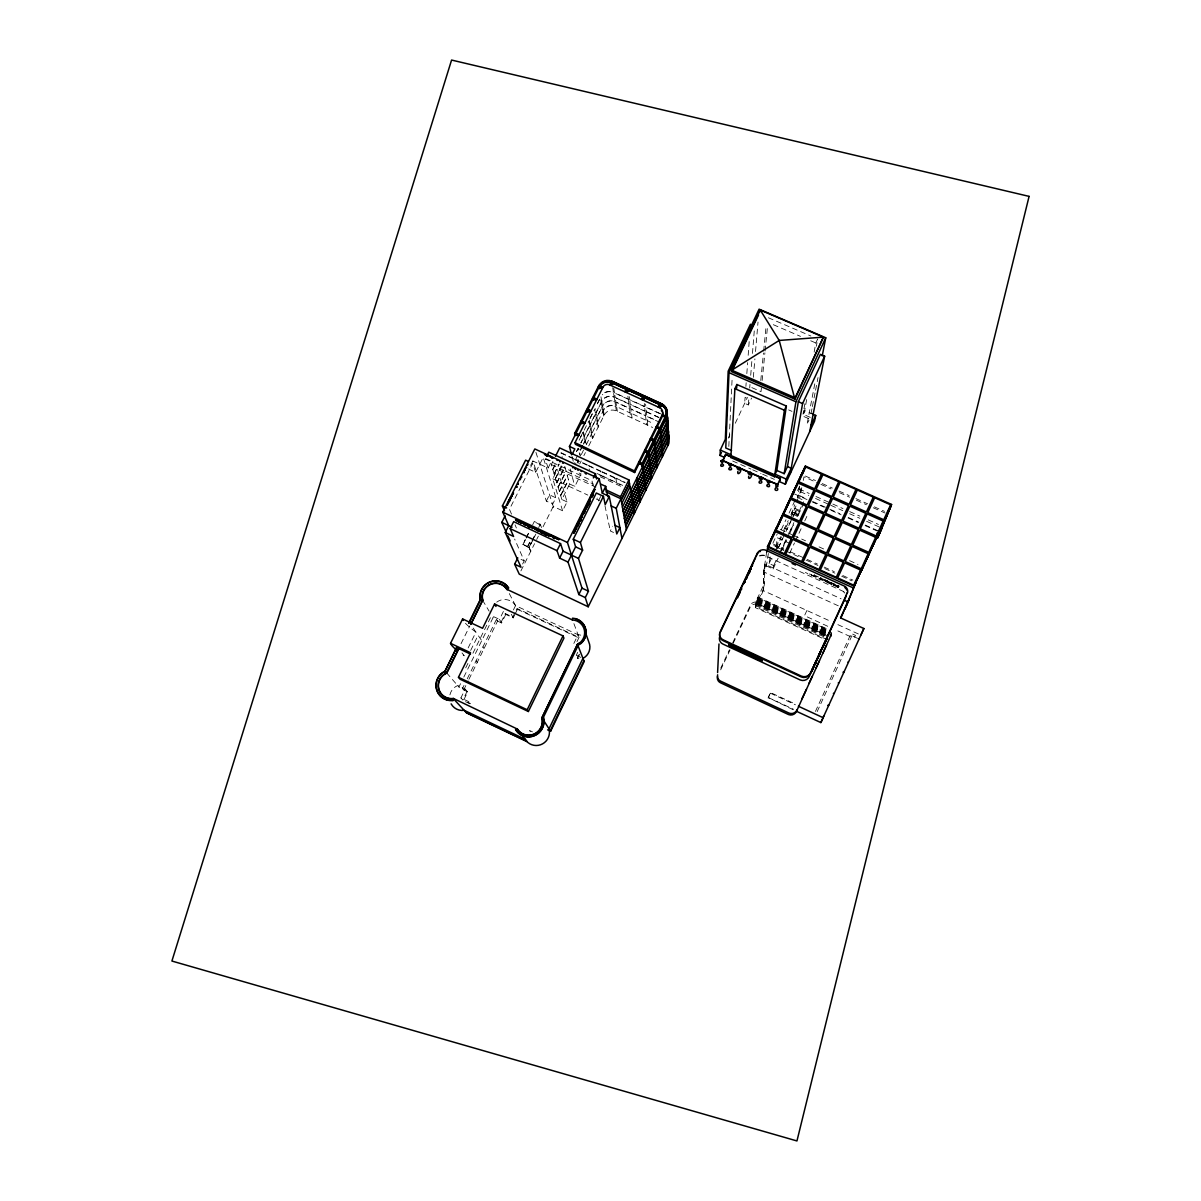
<?xml version="1.0" encoding="UTF-8"?>
<svg xmlns="http://www.w3.org/2000/svg" width="1201" height="1201" viewBox="0 0 1201 1201"><rect width="100%" height="100%" fill="white"/><g stroke="black" fill="none" stroke-linecap="round" stroke-linejoin="round"><path stroke-width="0.75" stroke-dasharray="5 3.75" d="M763.986 569.604L763.671 588.445L757.261 602.151A6.125 6.02 11.5 0 0 749.829 606.475L732.55 643.135M821.904 638.061L755.369 607.631L763.326 590.622L764.497 583.251L764.812 564.155L841.09 598.789M728.812 446.457L732.22 376.724M745.896 386.407L746.166 382.744M746.827 373.601L747.638 362.627M748.178 355.316L749.379 338.862M748.343 404.932L748.823 399.002L745.1 397.381L744.665 403.311L748.343 404.932L751.586 398.041M749.694 388.058L749.994 384.41M750.715 375.282L751.886 360.705M752.472 353.409L754.363 329.69M753.342 377.309L754.904 358.889M755.519 351.518L758.026 322.063M760.773 380.507L763.476 352.974M763.656 351.142L766.163 325.441M761.389 387.923L761.029 391.616L750.055 386.842M762.14 380.537L764.902 352.839M765.097 350.992L767.484 326.987M755.369 607.631L756.39 600.575L764.497 583.251M733.165 643.346L749.559 608.547A6.095 5.99 11.7 0 1 756.945 604.253L757.921 597.648L827.114 629.459M766.613 552.28L763.641 571.871L763.326 590.622L831.362 621.638M838.313 605.814L763.641 571.871L766.418 565.941L768.37 553.496M766.418 565.941L773.099 568.974L773.699 565.596L769.09 563.509L770.487 554.997M783.607 550.268L775.921 546.785L777.467 537.823L790.018 543.498M810.3 417.378L802.989 414.21L803.649 410.547M803.979 408.73L804.97 403.236M814.158 352.088L815.809 342.961L817.686 338.937L816.35 346.278M806.667 399.588L803.604 416.432L809.864 419.149M814.773 383.84L807.042 424.388L808.994 420.185M810.99 413.76L812.056 408.34M812.401 406.523L815.209 392.051M815.569 390.235L818.016 377.579M790.949 514.734L794.747 504.735M799.551 486.9L797.434 497.499L800.196 491.599L808.723 495.412M794.702 514.989L795.407 511.491L798.455 512.857L797.719 516.34L794.702 514.989L796.053 509.93L799.1 511.296L798.305 515.109L795.272 513.743M796.653 501.418L799.401 495.563L801.292 486.24M801.788 487.636L799.566 498.46L804.16 500.502L801.983 505.126M803.259 480.43L803.994 476.827L819.202 483.628M793.185 709.746L768.25 697.526L770.547 692.587L795.663 704.221M768.115 698.126L770.547 692.587M816.92 577.005L813.993 576.33L814.458 574.889L816.92 577.005L808.468 573.808L811.396 574.483M823.06 579.558L820.793 579.377M827.219 581.749L824.351 580.443M825.823 580.113L824.787 579.918L825.612 580.714M827.714 582.53L828.78 581.434M831.783 583.131L829.08 582.635L832.248 584.662L828.96 582.92L831.632 583.506M832.248 584.662L829.486 582.98L831.978 583.791M833.509 585.142L833.434 583.896L835.1 584.662M834.47 585.007L834.77 584.241M834.35 585.533L834.62 584.827L837.217 586.493M837.097 586.779L836.872 585.457L838.944 586.073L837.007 585.172M837.863 587.139L838.944 586.073M838.929 586.283L838.358 587.529L805.376 572.487M857.604 638.347L851.884 635.734L851.299 637.04L836.256 630.165M815.434 711.442L851.134 633.422L855.457 635.389L854.451 637.581L851.629 636.305M817.175 711.623L851.884 635.734M806.892 610.483L804.49 615.663L827.894 626.352M834.485 585.112L837.367 586.073M802.989 414.21L804.67 410.607L812.567 414.045M820.944 579.513C814.203 576.48 828.495 581.584 822.009 579.633M821.154 578.041L820.358 578.056M821.874 579.918L822.76 579.452M824.727 580.804L825.672 580.158M824.261 580.608L824.862 580.353M828.18 581.224L826.048 580.533M829.756 583.371L832.098 583.506M830.687 582.71L831.768 582.875M830.957 582.755L831.918 582.845M778.083 548.302L785.109 533.289M785.889 531.623L792.15 518.277M792.93 516.595L796.053 509.93M778.413 547.791L782.812 538.378M790.934 521.039L786.88 529.701L784.538 528.41M795.407 511.491L792.96 516.715L791.894 512.707M773.699 565.596L777.332 557.804M780.095 552.085L786.22 539.009M789.282 532.478L793.861 522.66M796.924 516.13L798.455 512.857M799.1 511.296L801.262 506.672M779.824 553.631L794.116 523.096M773.099 568.974L778.158 558.165M781.911 550.148L786.655 540.015M789.823 533.244L793.771 524.792M798.305 515.109L803.319 504.405M789.748 553.045L794.492 542.912M795.272 541.216L801.592 527.689M804.745 520.934L807.898 514.178M772.874 543.212L777.227 533.935M797.539 490.624L799.686 486.03M781.341 529.581L785.979 519.673M789.072 513.082L795.257 499.871M764.151 568.523L766.944 562.533M775.921 546.785L780.665 536.667M783.833 529.911L788.216 520.558M769.09 563.509L772.228 556.844M776.131 548.497L781.596 536.817M782.376 535.151L789.417 520.138M790.198 518.472L796.443 505.126M728.241 438.185L729.803 434.867M735.282 423.247L747.472 397.366M720.765 668.131L729.412 649.801M720.66 669.858L730.043 649.966M579.678 654.155L577.591 658.478L576.285 655.266L577.696 652.353M578.687 654.875L577.291 657.758L580.608 659.304M573.853 643.436L578.056 634.729A12.671 12.505 -24.9 0 1 580.759 635.164M576.975 641.694L579.062 637.371L517.015 608.487L515.619 611.354M513.412 609.943L515.529 605.619L578.056 634.729M514.914 612.78L512.812 617.074L505.336 613.576L501.117 622.163L497.034 620.196M505.786 614.402L501.583 622.959L499.496 619.401L503.744 610.754L505.786 614.402L513.247 617.884L514.644 615.032M515.349 613.606L517.451 609.312L507.167 589.466M470.672 650.432L478.103 635.344L481.721 640.688M465.718 667.861L468.93 661.361M472.924 653.239L490.428 617.719M449.91 694.839A13.121 12.851 -43.7 0 1 457.656 685.546L465.222 689.134L460.899 697.916L468.48 701.504L470.897 704.251L463.391 700.693L467.669 692.001L458.917 687.002L460.553 683.699M463.826 677.064L493.041 617.689L491.96 615.888L499.496 619.401M462.4 688.653L464.006 685.381M467.234 678.82L496.508 619.311L493.041 617.689M463.631 690.08L468.18 680.832M468.93 679.301L497.559 621.082L496.508 619.311M467.114 691.356L462.835 700.063L460.899 697.916M461.049 643.676L469.831 625.916M468.15 647.94L475.941 632.146L471.513 625.601M613.546 532.478L610.333 530.977L612.675 526.233M600.665 496.508L598.218 501.433L597.452 498.055M535.931 452.342L553.271 506.432L562.608 510.785L567.052 501.928L557.519 469.351L595.906 487.156M556.874 483.012L564.935 466.964L569.649 484.003L574.829 486.405L581.074 473.945L575.895 471.543M562.608 510.785L552.775 478.794L557.519 469.351M555.447 478.253L563.584 462.07M555.538 478.568L563.674 462.385M532.764 540.33L529.071 547.656L522.99 544.563L525.317 539.399M526.128 537.763L529.416 531.262M532.689 524.747L534.325 521.489L540.3 524.297L541.981 528.905L553.271 506.432M522.99 544.563L525.438 539.684M526.263 538.063L529.536 531.563M546.35 501.117L549.503 494.842L555.883 497.815L552.73 504.09L546.35 501.117L532.869 460.989L548.091 468.06L551.514 461.259L544.879 458.181M556.769 482.652L564.845 466.604M580.638 436.864L582.995 432.165M589.991 418.248L593.834 410.607M597.347 403.641L599.614 399.122M579.122 440.242L583.055 432.405L583.986 436.564L580.864 442.779M584.181 430.168L588.745 421.086L589.631 425.334L584.347 435.858L583.416 431.684M590.051 418.503L594.66 409.331L595.501 413.654L590.156 424.283L589.271 420.035M597.392 403.896L600.41 397.876L601.206 402.29L595.966 412.754L595.126 408.415M527.449 546.68L529.911 541.801M527.569 546.95L530.016 542.071M558.075 486.99L566.076 471.077M558.18 487.321L566.166 471.408M576.585 451.321L578.131 448.213M530.662 551.469L528.845 547.101L531.292 542.206M532.118 540.585L535.391 534.07M538.664 527.554L540.3 524.297M576.63 451.546L578.191 448.453L579.152 452.447M580.924 443.019L584.046 436.804L584.962 440.902L583.416 443.98M528.965 547.386L531.412 542.507M532.223 540.87L535.496 534.37M534.445 536.967L535.856 534.145M540.405 525.227L534.325 521.489M522.615 564.035L524.221 560.867L514.629 539.069M559.366 491.239L567.292 475.461M559.456 491.554L567.367 475.776M575.294 460.133L577.606 455.524M582.635 445.526L579.543 451.681L578.897 449.009M582.695 445.751L579.603 451.921L580.533 455.855M583.461 444.22L585.007 441.127L585.908 445.151M520.904 570.91L534.565 543.678M536.682 539.474L538.348 536.156M560.627 495.412L568.478 479.769M560.702 495.698L568.553 480.055M577.156 462.955L578.627 459.668M581.359 454.563L585.142 446.682M586.328 444.685L591.462 434.086L590.607 429.988L585.367 440.422L586.268 444.445M567.052 501.928L561.858 499.511L569.649 484.003M579.678 463.976L581.209 460.944M583.866 455.644L585.382 452.612M588.73 445.946L604.223 415.051L603.427 410.607A9.158 8.812 -10 0 1 615.633 406.388L616.338 410.877L652.623 427.481M532.869 460.989L528.755 469.126L535.676 472.353L543.212 457.416L555.883 497.815M561.858 499.511L551.304 464.547L552.985 461.214M552.715 469.201L556.033 462.61M552.835 469.591L556.153 463.016M554.096 473.764L559.02 463.976M554.201 474.125L559.126 464.337M774.78 550.809L778.743 547.071M553.181 507.317L553.226 507.392A15.628 3.558 -32.5 0 1 553.166 507.212L553.045 507.272M759.452 555.973L764.166 555.282L843.342 591.402A6.155 5.99 18.7 0 1 844.964 593.159M825.733 581.074L824.922 580.638M820.238 577.936L821.124 578.297M768.415 317.77L810.885 336.01M773.324 324.69L800.512 336.385M810.705 340.769L815.809 342.961M788.667 409.916L791.984 411.373M732.67 461.004L751.015 469.096M752.682 469.831L761.014 473.509M762.68 474.245L774.36 479.379M805.391 476.046L815.494 480.55M822.22 483.568L832.323 488.071M839.049 491.074L849.152 495.578M855.878 498.58L867.662 503.85M874.388 506.852L884.491 511.356M820.899 484.378L831.032 488.897M839.484 492.68L849.617 497.199M856.373 500.216L866.506 504.75M873.262 507.768L885.092 513.037M799.085 488.957L809.219 493.476M815.974 496.508L831.152 503.294M832.848 504.06L842.967 508.593M849.723 511.611L859.856 516.145M868.293 519.913L878.411 524.447M815.524 498.46L829.155 504.555M830.867 505.321L842.787 510.665M849.602 513.713L859.826 518.292M866.627 521.339L881.969 528.2M799.401 495.563L806.156 498.595M812.912 501.613L828.105 508.428M829.801 509.179L839.934 513.728M848.371 517.511L858.505 522.045M865.26 525.077L878.772 531.127M794.462 493.941L810.375 501.072M812.086 501.838L824.066 507.197M830.912 510.275L841.165 514.869M848.011 517.931L858.28 522.54M865.125 525.603L877.105 530.962M794.116 507.978L801.773 511.416M793.291 516.01L792.24 511.971L798.095 514.613M780.155 529.341L791.999 534.685M793.681 535.451L805.526 540.795M819.067 546.89L824.141 549.187M849.527 560.627L857.979 564.455M773.459 544.158L783.592 548.752M790.348 551.814L805.571 558.69M807.252 559.456L817.401 564.035M824.156 567.097L834.305 571.691M842.757 575.504L852.89 580.098M773.834 545.539L784.013 550.133M785.709 550.914L799.281 557.054M806.081 560.116L817.956 565.491M824.742 568.568L834.92 573.162M841.706 576.24L851.884 580.849M660.94 413.91L645.898 407.049L645.598 404.106M659.289 413.399L645.928 407.304L646.844 416.177L656.692 420.68M646.378 411.658L661.286 418.458M646.408 411.898L661.301 418.714M660.01 422.437L646.859 416.432L647.294 420.62L653.839 423.863M813.993 574.919L818.962 577.186M820.613 577.936L838.808 586.238M827.369 581.404L825.883 580.729L827.354 581.479M825.207 581.089L828.225 582.47M837.878 624.625L859.165 634.323M756.39 600.575L826.093 632.432M756.24 601.581L825.748 633.362M756.135 602.301L828.9 635.569M756.09 602.587L828.795 635.824M755.954 603.578L825.087 635.194M755.804 604.568L824.757 636.095M833.554 583.611L835.22 584.377M833.269 584.767L834.83 585.472M833.134 585.037L834.71 585.758M755.669 605.559L824.426 636.995M827.339 639.698L755.489 606.82L757.065 603.442L826.843 635.539M836.782 586.358L838.508 587.154M836.662 586.643L838.388 587.439M757.996 597.137L827.294 628.994M757.846 598.158L826.949 629.924M757.771 598.668L826.783 630.39M757.696 599.164L826.618 630.855M757.621 599.674L826.438 631.321M757.546 600.17L827.954 632.552M757.471 600.665L827.774 633.002M757.396 601.161L825.943 632.687M757.336 601.656L825.778 633.152M757.261 602.151L827.279 634.368M757.11 603.142L826.934 635.269M756.945 604.253L826.558 636.29M573.267 458.392L561.017 452.732L562.308 457.431M574.663 459.037L587.154 464.817M588.355 465.372L600.785 471.122M602.076 471.723L614.642 477.533M615.813 478.073L624.985 482.322M561.122 453.137L573.372 458.812L574.453 463.061M587.244 465.222L574.769 459.458L575.849 463.706M625.06 482.712L615.888 478.478L616.608 482.577L622.673 485.384M597.107 473.539L601.731 475.686L600.875 471.528L588.445 465.778L589.406 469.981M599.764 475.101L623.529 486.105M600.275 476.782L622.148 486.915M770.396 693.202L795.452 704.807M551.304 464.547L593.549 484.138M552.775 478.794L587.814 495.082M596.161 498.955L599.494 500.517M768.25 697.526L793.381 709.175M517.451 609.312L579.347 638.136L572.457 619.806M576.285 655.266L582.95 658.373M497.559 621.082L501.583 622.959M522.855 544.278L528.845 547.101M521.009 559.351L524.221 560.867M532.478 731.859L529.416 730.403L531.217 732.85M467.354 702.21L470.357 703.636M819.773 578.597L821.064 579.227M792.24 511.971L798.049 514.809M784.823 527.809L787.135 529.146M843.237 591.372L844.843 593.114M446.637 672.86L458.917 687.002M465.222 689.134L467.669 692.001M462.01 652.909L464.247 655.836A151.131 13.526 25.7 0 1 460.463 653.089M476.091 660.805L477.247 662.382M482.907 646.934L484.033 648.57M482.547 600.185L489.137 611.174M511.296 614.266L513.247 617.884M515.034 524.807L516.385 527.975M511.521 514.163L509.449 509.284L532.659 463.436L535.676 472.353M529.206 547.386L530.782 551.214M548.091 468.06L545.299 459.067L591.958 480.7L593.144 485.88M570.175 468.96L574.829 486.405M572.006 456.395L573.748 463.211M577.531 459.653L578.417 463.226M579.212 452.687L579.843 455.299M604.974 505.801L610.333 530.977M591.523 434.327L592.408 438.605M591.988 433.051L591.132 428.952L596.432 418.398L597.242 422.587L592.033 433.291L592.919 437.584M597.287 422.827L598.128 427.196M597.693 421.686L596.882 417.498L602.091 407.139L602.857 411.388L597.738 421.941L598.578 426.31M600.95 396.81L601.746 401.239A9.308 8.962 -10 0 1 614.161 396.946L613.471 392.487A9.383 9.023 -10 0 0 602.301 394.829M602.902 411.643L603.698 416.086M612.72 387.698L613.426 392.232A9.383 9.023 -10 0 0 602.256 394.559M613.786 388.193L614.492 392.712L628.258 398.987L627.853 396.015M616.668 406.854L617.359 411.342M630.06 412.739L629.504 408.49L615.963 402.305L616.623 406.599L630.105 412.994L630.69 417.438M629.264 396.645L629.639 399.633L644.607 406.463L644.306 403.506M631.456 413.624L632.026 418.053M646.033 420.05L645.598 415.846L630.87 409.121L631.426 413.369L646.063 420.305L646.513 424.689M647.324 420.875L647.774 425.259M759.843 555.643A6.921 6.756 8.6 0 1 764.271 555.312M604.223 415.051A9.083 8.752 -10 0 1 616.338 410.877M496.704 602.166A12.971 12.686 -30 0 1 515.529 605.619M475.941 632.146A150.771 15.508 25.7 0 1 465.448 623.259M827.519 580.924L827.054 582.23L827.519 580.924M589.691 425.574L584.407 436.083L585.322 440.182L590.562 429.748L589.691 425.574M595.546 413.91L590.216 424.523L591.087 428.712L596.372 418.158L595.546 413.91M601.251 402.545L596.011 412.994L596.837 417.257L602.046 406.884L601.251 402.545M628.288 399.257L614.522 392.967L615.212 397.426L628.874 403.656L628.288 399.257M644.637 406.719L629.684 399.888L630.255 404.287L645.087 411.072L644.637 406.719M628.904 403.911L615.257 397.681L615.933 402.05L629.474 408.25L628.904 403.911M645.117 411.312L630.285 404.542L630.84 408.865L645.568 415.591L645.117 411.312M614.702 477.923L602.151 472.113L602.992 476.272L615.452 482.036L614.702 477.923M602.572 405.833L601.791 401.479A9.293 8.947 -10 0 1 614.206 397.201L614.882 401.584A9.233 8.887 -10 0 0 602.572 405.833M603.382 410.352L602.617 406.088A9.218 8.887 -10 0 1 614.927 401.825L615.588 406.133A9.158 8.827 -10 0 0 603.382 410.352"/><path stroke-width="1.5" d="M724.188 457.266L720.105 455.464L720.285 450.045L725.344 439.296L728.166 371.214L750.445 324.24M728.241 463.181L722.807 460.764L725.704 454.338L731.199 456.755L730.839 457.521L774.495 476.767L784.403 410.247L786.355 406.043L736.874 384.5L734.907 388.674L730.839 457.521M822.235 355.871L825.748 337.766L759.107 309.167L729.022 372.67L725.764 447.973L731.589 450.525M722.807 460.764L725.704 454.338M717.597 672.56L718.979 643.961M736.663 388.208L736.874 384.5M748.718 472.203L739.155 467.985C732.955 467.414 743.794 473.314 739.215 467.249M737.864 471.392C736.573 476.872 743.299 471.062 739.891 467.549M577.456 644.321A13.061 12.866 -24 0 0 572.427 619.971L572.577 618.17L575.549 618.65A14.622 14.397 -24 0 1 580.714 643.661L578.357 644.982L543.332 717.522L543.828 720.915A15.253 15.043 -45.2 0 1 517.871 732.31L515.589 729.728L517.706 732.46A15.478 15.268 -45.2 0 0 544.053 720.915L543.543 717.492L541.816 718.003A13.571 13.376 -45.2 0 1 517.241 728.782L515.769 729.592M583.401 513.052L585.322 509.659M588.745 503.024L589.631 500.412L588.565 503.159M594.705 489.392L592.168 494.287L592.108 496.989L594.705 489.392A5.93 0.871 -65.1 0 0 592.648 492.395L591.673 494.362A5.93 0.871 -65.1 0 0 589.991 498.88L592.078 493.506M730.839 645.568L730.463 646.708L730.839 645.568L728.917 644.682L728.752 645.658L761.854 661.015L762.05 659.98L728.842 644.562L728.737 645.928L729.487 645.012M760.113 311.675L760.248 310.023L823.406 337.136L794.912 399.197L731.679 371.709L731.739 370.208L760.248 310.023L779.209 340.438L794.912 399.197M732.925 647.459L732.61 646.393L734.276 647.159M732.79 647.744L732.61 646.393M737.534 597.978L737.654 596.717M750.085 472.804C744.11 472.293 754.543 478.133 750.145 472.068M733.616 648.12L733.826 647.024M740.236 591.763C734.712 603.878 742.924 582.77 741.467 589.631M581.869 515.394L583.07 513.743L581.824 517.256M748.718 476.181C747.442 481.661 754.093 475.881 750.835 472.368M575.669 528.98L573.658 532.959L575.519 528.65L574.183 532.118M575.955 529.116L573.943 533.094L575.729 528.785M735.402 648.975L738.21 650.146L735.567 647.985L736.798 649.621L737.924 648.915M734.877 648.06C745.085 651.888 728.452 644.877 737.714 649.846M741.167 589.496L741.287 588.385M507.723 503.729A5.915 1.081 -64.9 0 1 508.909 500.772L509.9 498.805A5.915 1.081 -64.9 0 1 510.905 497.169M508.639 502.573L507.933 503.88A5.915 1.081 -64.9 0 1 509.194 500.907L509.479 499.616M743.464 584.091L744.065 582.59M737.969 649.471L735.432 648.24M738.21 650.146L735.432 648.27M738.345 649.861L735.012 648.195L737.849 649.591M746.437 577.981L745.866 579.407L746.512 577.366M747.172 576.78L747.292 575.744L746.437 578.867M747.592 575.114L746.962 577.141M739.396 650.837L739.035 649.381L739.486 649.996M739.531 650.552L739.621 649.711M748.283 574.288L749.679 570.805L749.694 571.736M748.253 573.868L749.079 572.772M740.176 650.852L740.266 650.011L740.041 651.137L740.131 650.296L742.803 651.272L739.035 649.381M749.709 571.511L749.319 572.216M749.949 571.045L749.259 572.292M761.104 476.902C765.502 482.967 755.084 477.157 761.014 477.638L750.76 473.104M750.505 569.709L750.82 568.238L750.67 569.409M761.794 477.217L766.493 480.055M453.182 700.468L453.393 698.442A13.451 13.151 -42.4 0 1 443.95 674.692L446.832 673.04L458.887 648.63L456.665 647.414L444.895 671.209L442.388 672.65A15.763 15.403 -42.4 0 0 449.684 700.543L453.182 700.468L449.729 700.288A15.493 15.148 -42.4 0 1 442.553 672.86L445.091 671.389L456.665 647.414M592.693 495.217L592.333 496.644M751.631 566.512L752.517 564.665L752.351 565.851M583.07 514.088C583.926 507.017 587.364 511.836 582.695 514.073M587.364 504.39L586.118 508.173L587.364 504.39L587.589 506.402M587.394 506.297L587.634 504.525M740.086 650.687L742.803 651.272M742.909 651.407C739.621 650.206 743.929 651.497 741.572 651.377M743.644 652.428C750.4 657.232 750.19 652.759 743.764 652.608M744.5 652.353L746.301 654.05L744.365 652.638L748.493 654.125L745.1 652.413L744.26 652.999M774.495 476.767L775.005 474.95L731.259 455.659L730.884 456.44L774.645 475.731M774.855 475.986L780.38 478.433L779.854 481.811L785.349 484.228L786.22 479.079L775.11 474.2L776.852 470.462L786.355 406.043M766.613 552.28L770.066 542.627M753.102 657.232L753.372 656.031L761.629 660.355L758.642 659.814L750.535 655.206L761.509 660.64M776.852 470.462L784.178 473.674L795.933 401.765L825.748 337.766M784.178 473.674L787.451 466.604L798.335 401.719L820.403 354.355L824.652 356.187L809.684 431.699M572.427 619.971L507.167 589.466A13.541 13.226 -29.3 0 0 482.547 600.185L470.627 624.295M790.303 473.524L802.598 403.566L824.652 356.187M750.4 655.491L758.642 659.814L758.942 658.613L750.535 655.206M786.565 506.327L786.385 507.287L793.786 490.939M761.734 660.97L761.944 659.919M795.708 487.306L798.995 480.115L795.813 487.081A155.004 9.503 -65.7 0 0 805.391 466.048L891.592 504.465A156.04 1.786 -65.5 0 1 881.909 525.708L881.789 525.963M812.567 414.045L815.719 415.426L814.548 421.191L785.349 484.228M746.121 578.822L746.437 577.591M581.915 515.574L582.785 513.623M582.2 515.709L583.07 513.743M594.99 489.513A5.93 0.871 -65.1 0 0 592.934 492.53L591.943 494.497A5.93 0.871 -65.1 0 0 590.261 499M521.519 477.668L521.774 476.602M749.604 572.337L749.874 571.571M587.259 506.101L585.743 509.014L585.878 507.362M587.544 506.237L586.088 509.134L586.163 507.498M588.37 502.588C591.613 494.452 589.136 507.993 587.98 503.159L588.325 502.438M588.655 502.724L590.337 499.751M818.512 656.662L816.56 661M580.548 520.979L580.924 517.286L580.894 519.763L579.077 522.03L580.593 518.156L579.813 521.369L581.074 519.222L580.383 520.138M581.074 519.222L579.167 522.045M717.537 676.478A5.404 5.344 15.8 0 0 720.63 682.844L788.472 714.535A6.185 6.095 30.5 0 0 796.518 711.307L831.182 634.759A5.525 5.404 21.6 0 0 831.002 632.657M811.501 671.209L812.341 669.272M812.131 670.578L812.416 669.813M812.477 669.813L812.762 668.266L811.876 670.188M813.407 667.231L814.338 664.874L812.612 669.482M814.984 663.658L814.533 664.618M816.38 661.211L814.593 664.363L816.095 661.075L815.389 662.607L816.019 662.141M813.738 667.11L816.26 661.646M814.863 663.778L815.809 661.781M816.095 661.075L815.674 662.742M815.149 663.913L815.914 662.246M820.853 650.792L818.767 655.326M818.812 656.076L819.848 653.719L818.917 654.995M745.205 580.668L744.74 581.869M821.619 649.231L826.964 638.452L821.904 649.366M822.7 646.979L823.06 646.018M826.543 638.677L826.964 637.551L811.576 671.029M828.375 634.668L828.81 633.543M749.244 571.841L749.214 572.367M830.582 636.335L830.657 636.14A5.51 5.389 21.8 0 0 830.702 635.434M517.901 484.513L518.262 483.688M589.991 498.88L592.423 493.926M845.099 608.907L856.268 581.629L840.775 618.335M510.515 498.985L510.995 497.86M578.206 524.942L577.486 526.488L576.78 525.152C578.026 523.876 578.342 526.894 577.141 524.252M577.426 526.473L577.426 524.372M861.672 570.46L881.204 527.224M507.423 505.005L507.302 505.291A5.915 1.081 -64.9 0 1 507.468 504.57M818.466 656.842L817.821 657.487M878.847 533.079L889.295 509.494M877.751 537.793L890.722 506.627L877.751 537.793L875.604 536.817M748.839 573.237L748.538 574.003L748.553 573.072M738.735 593.789L737.684 597.167M739.951 591.643L738.63 594.885L740.537 590.847M745.04 581.99L744.365 581.93M580.473 520.423L580.804 519.087M744.8 581.824L745.251 580.744M512.962 494.166L513.443 493.236M665.985 417.528L661.931 415.681L662.547 413.97A5.81 5.6 -6.2 0 0 660.085 407.875L609.087 384.62A5.089 4.879 -10.1 0 0 603.247 386.647L575.009 442.659L575.429 444.34L634.638 472.518L662.682 415.741A5.795 5.585 -6.2 0 0 662.472 412.318M815.494 662.562L815.959 661.511M820.929 651.527L818.842 655.236L819.487 654.65M580.593 520.153L580.954 518.637L580.368 519.327M517.766 484.408L518.186 483.508M820.628 652.053L819.938 652.759L821.139 650.927M598.909 385.371L574.618 433.591L575.024 435.317L576.285 434.912L575.429 434.522L599.209 386.842L602.407 388.508L598.398 386.677L598.683 388.313L600.08 387.623L599.749 385.761A8.497 8.167 -10.1 0 1 611.114 382.053L609.883 385.131L611.699 381.197A9.788 9.413 -10 0 0 598.939 385.596L602.947 387.202M815.704 662.066L815.269 663.012M509.254 501.297L509.794 500.141M509.524 501.418L509.779 500.382M815.779 662.697L814.894 664.498L815.854 662.502M833.374 693.547L834.095 693.097M775.411 530.091L770.592 540.36M802.148 473.104L797.194 483.688M812.762 668.266L812.762 669.047M872.572 546.02L881.504 526.458M527.344 465.478L527.975 464.217M880.964 527.824L878.622 532.944A157.826 1.801 -65.5 0 1 865.816 560.807L863.594 565.641M881.924 525.633L885.137 518.607M796.518 711.307L820.853 722.582L863.894 628.528L840.52 617.884L847.876 601.881L844.483 600.335M794.477 490.323L792.615 494.362A156.445 9.593 -65.7 0 1 790.018 499.961M801.863 698.832L806.456 689.284M808.873 683.579L812.311 676.313M815.869 668.341L819.442 660.7M822.88 653.089L826.603 645.057M805.391 466.048L767.439 546.935L854.076 586.148L891.592 504.465M879.357 531.983L857.184 579.437M846.3 605.859L849.077 599.809M881.969 528.2L879.222 534.16L877.06 533.184M812.161 670.323L813.062 668.402M860.111 573.087L863.114 566.602M863.639 565.446L869.254 553.271M863.054 566.737L862.949 566.977A156.04 1.786 -65.5 0 1 854.076 586.148M777.467 484.889L780.38 478.433M786.22 479.079L791.234 468.27L787.451 466.604M810.81 426.025L815.719 415.426M790.063 499.541L795.242 487.846L786.835 506.462L789.417 500.922M811.861 671.164L812.657 669.452M823 647.114L826.964 638.452M818.527 655.926L819.532 653.839M819.622 653.629L819.547 654.53M802.028 474.545L804.19 469.921M742.443 651.032L743.089 652.038L741.633 650.582M741.978 650.762C740.266 652.083 743.674 652.383 741.648 651.543M738.99 650.687L742.773 651.693M748.433 654.875L747.337 654.5L748.568 654.575M817.581 657.968L818.196 656.557M574.333 532.268L575.519 528.65M720.105 455.464L721.531 452.417M785.964 508.308L777.317 526.518L786.009 508.113M729.277 646.123L730.598 646.423M730.058 646.483L730.253 645.357M733.045 646.663L732.82 647.384L730.088 646.048M734.847 648.765L735.192 647.699M734.967 648.78L735.507 647.774M735.778 648.54L737.504 648.765L737.264 649.576M580.158 519.478L579.362 522.165M732.46 370.043L758.522 315.007M720.54 631.846L755.639 557.654M746.782 576.825L751.105 568.373M750.82 568.238L750.34 569.98M738.45 595.035L740.056 591.658M746.842 577.786L747.517 576.36M858.775 639.563L859.3 638.437M860.802 635.074L863.894 628.528M512.812 494.151L513.488 492.86M748.929 572.231L749.619 570.865M814.038 666.285L813.828 666.15M820.853 722.582L823.18 717.718L798.365 706.218M823.796 716.216L823.391 717.057M778.083 525.272L779.689 521.895M550.253 730.718L583.911 660.85M547.581 729.833L550.613 731.274L584.181 661.556L578.221 646.213M745.16 580.293L744.41 581.779L745.085 581.134M562.999 635.884L563.945 638.136L528.38 711.517L527.179 709.761L562.999 635.884L494.572 603.983L482.592 628.303L462.61 618.95L450.54 643.316A151.131 13.526 25.7 0 0 457.251 650.597M579.843 642.76L577.396 644.352L541.816 718.003L577.546 644.472M744.665 582.05L745.326 580.774L744.605 581.434M528.38 711.517L460.118 679.241L458.467 677.274L470.552 652.728L450.54 643.316M468.645 623.169L480.295 599.584L479.875 596.807A15.568 15.193 -29.2 0 1 506.492 585.247L508.578 587.935L506.957 589.631A13.286 12.971 -29.3 0 0 482.322 597.017L482.817 600.215L470.867 624.4M468.885 623.274L480.565 599.629L480.145 596.807A15.298 14.937 -29.2 0 1 506.297 585.427L508.578 587.935M623.739 514.704L631.906 498.22M632.296 497.424L637.776 486.33M623.784 514.914L631.936 498.43M632.327 497.649L637.806 486.555M624.4 518.457L632.492 502.108M632.882 501.327L638.332 490.323M638.677 489.603L644.096 478.674M644.472 477.893L649.891 466.934L649.471 462.985L644.006 474.035L645.432 485.85L650.762 475.056L649.921 467.159L644.502 478.103M585.292 597.588L588.46 591.192L578.492 558.42L582.605 550.133L580.428 542.537L603.427 496.313L596.312 493.01L573.282 539.204L575.594 546.83L568.013 562.068L578.837 594.54L585.292 597.588L588.22 606.775L519.267 574.153L514.629 564.185L517.811 557.849M624.445 518.667L632.522 502.318M632.912 501.538L638.347 490.533M638.707 489.813L644.111 478.884M625.06 522.165L633.077 505.936M633.452 505.171L638.857 494.242M639.217 493.521L644.577 482.682M644.952 481.901L650.341 471.032M650.687 470.312L655.896 459.788L655.521 455.84L650.281 466.438L651.122 474.35L656.271 463.901L655.911 460.028L650.717 470.537M625.09 522.36L633.107 506.146M633.482 505.366L638.887 494.452M639.247 493.731L644.607 482.892M644.982 482.126L650.357 471.257M625.691 525.783L633.648 509.689M634.023 508.924L639.382 498.085M639.728 497.379L645.057 486.615L643.631 474.815L638.181 485.82L640.283 501.387M625.721 525.993L633.678 509.915M634.053 509.134L639.412 498.31M639.758 497.589L645.072 486.84L645.553 490.714M588.22 606.775L668.387 444.475A9.773 9.458 -5.9 0 0 668.417 437.524M514.629 564.185L521.024 567.217L505.261 532.523L508.729 525.648L502.799 512.166L534.835 448.949L599.224 478.779L602.301 493.221L609.282 496.463L605.199 504.675L603.427 496.313M611.114 382.053L611.414 383.93L612.495 384.41L612.195 382.549L626.231 388.944L626.487 390.79L627.898 391.436L627.658 389.589L642.91 396.54L643.105 398.372L644.427 398.972L644.231 397.141L659.559 404.121L658.178 407.154L660.13 403.251L644.802 396.27L642.835 399.948M622.433 507.197L642.61 466.453L641.559 464.622L665.639 416.026A8.557 8.257 -6.1 0 0 660.865 404.932L661.406 403.836L660.985 406.523L659.709 405.938L660.13 403.251M626.352 529.566L620.587 496.674L628.889 479.92L559.681 447.928L555.493 456.23M634.638 472.518L634.413 470.912L661.916 415.456L665.084 416.912L666.09 419.074L660.745 429.868L659.724 427.721M641.724 466.048L641.919 463.631C637.176 460.584 637.746 464.217 642.415 464.832L643.09 470.432L637.596 481.541L637.07 477.653M642.13 465.252L643.015 465.658L648.57 454.443L647.684 454.038L647.864 451.636C642.97 448.619 643.916 452.146 648.405 452.987L649.005 458.512L643.481 469.636L642.835 464.232L638.782 462.37M650.657 438.425L654.71 440.287L655.221 445.931L660.61 435.047L660.16 429.282L656.091 427.211L659.259 428.667L660.28 430.799L654.845 441.773L650.116 439.506L650.627 438.215L653.794 439.656L653.419 442.448L654.305 442.854L648.93 453.708L648.045 453.302M656.106 427.436L656.557 426.28L660.625 428.337L661.075 434.116L666.375 423.413L665.624 415.816A8.572 8.257 -6.1 0 0 660.85 404.707L659.349 407.694M621.953 538.498L616.233 508.293L620.947 498.775L605.935 491.794M621.142 499.886L629.399 483.237M621.187 500.156L629.444 483.523M621.788 503.579L629.924 486.72M659.394 430.393L659.859 429.463M665.204 418.684L666.63 417.993A10.269 9.908 -6.2 0 0 661.526 405.428M642.415 464.832L666.51 416.222A10.314 9.938 -6.2 0 0 661.391 403.611L611.669 380.957M578.837 594.54L582.005 588.145L567.442 542.492L599.224 478.779M623.079 510.875L631.291 494.257L628.889 479.92M623.109 511.086L631.336 494.482L634.233 513.608M568.013 562.068L559.621 558.105L563.074 551.184L560.537 543.618L513.698 521.639L510.155 528.635L513.593 536.457L505.261 532.523M575.789 527.584L576.465 526.924L576.78 528.05C575.955 530.347 575.579 525.648 576.39 528.845M577.291 524.792L577.696 523.996M578.026 523.096L578.702 522.45L579.017 523.576C578.191 525.873 577.831 521.174 578.627 524.357M580.924 517.286L580.563 518.006L581.209 517.421M576.075 527.704L576.465 526.924M576.9 526.293L576.855 526.143M577.936 523.981L577.261 524.642M578.312 523.231L578.702 522.45M582.11 517.391L582.155 515.529M588.655 504.93L588.61 502.573M576.105 528.71L576.18 526.789M578.342 524.236L578.417 522.315M588.385 504.795L590.126 499.721M642.91 396.54L641.544 399.573L643.481 395.669L628.228 388.719L626.246 392.382M644.427 398.972L644.802 396.27M602.301 493.221L605.709 486.375L600.695 484.063M580.879 471.227L581.464 471.498M549.112 535.226L549.247 534.94A5.945 0.931 26.6 0 1 552.805 536.021L554.817 536.952A5.945 0.931 26.6 0 1 558.915 539.459L549.112 535.226A5.945 0.931 26.6 0 1 552.67 536.292C555.703 540.285 551.814 536.277 554.487 538.618M552.325 536.727L554.682 537.237A5.945 0.931 26.6 0 1 558.765 539.729M626.231 388.944L624.835 391.736M554.277 538.183L553.226 537.703M554.141 538.453L553.901 537.102M627.898 391.436L628.228 388.719M555.553 538.228L558.915 539.459M559.621 558.105L557.009 550.674L560.537 543.618M593.354 477.923L595.441 473.749L548.782 452.161L546.695 456.305M528.41 526.203L530.151 527.104L526.473 525.062L530.542 526.293C534.655 530.722 519.808 520.453 530.031 526.578M571.601 454.834L569.439 446.412L575.024 435.317M529.221 527.299L530.016 527.389L528.83 526.999M581.029 423.398L582.26 423.052L581.869 421.296L585.067 422.962L581.059 421.116L581.404 422.662M587.664 412.288L587.844 409.421L590.997 410.877L587.034 409.256L587.664 412.288L586.493 410.322L590.502 412.168L587.304 410.502M593.684 400.338L593.339 398.507L596.537 400.173L592.528 398.342L592.829 399.948L594.15 399.408L593.804 397.576M530.542 526.293L529.716 526.368M562.503 463.046L563.434 463.136M531.743 526.849L534.31 528.095L531.743 526.849L532.974 528.35L532.028 528.26M532.598 528.05L534.31 528.095M572.412 453.828L574.874 448.919L569.439 446.412M626.817 388.073L612.78 381.678L610.799 385.341M612.495 384.41L612.78 381.678M539.804 530.632L540.465 531.292L539.804 530.632C539.414 532.628 545.104 534.76 543.618 532.433C543.227 532.478 541.456 533.754 540.825 531.638M572.532 467.684L573.402 467.759M543.182 533.484L540.06 531.337M543.888 533.814L543.618 532.433M544.729 533.304L549.022 535.901L544.729 533.304L545.299 534.835L546.23 534.925L544.879 533.019M577.591 470.041L578.537 470.146M546.935 534.925L546.035 534.385L546.8 535.196M519.733 521.895L515.469 519.898L519.643 522.12L516.415 520.048M519.988 521.684L521.264 523.201L519.988 521.684L520.934 521.774M520.468 522.825L520.138 521.399M521.264 523.201L520.603 522.555M522.06 522.435L524.342 524.642M523.02 523.231L523.906 523.186M524.672 523.546L525.783 525.317M524.987 524.942L525.918 525.047M559.501 461.649L560.432 461.739M504.525 510.89L502.393 505.981L525.618 460.163L528.425 461.484M516.25 487.381L516.925 486.72M520.198 479.739L520.649 478.704M523.756 472.578L524.146 471.798M525.993 468.135L526.669 467.489M524.041 472.699L524.432 471.933M506.372 532.523L501.793 522.39L505.126 515.814M748.673 573.613L748.088 574.754M584.677 510.35L583.356 514.223M511.686 496.523L512.106 495.848A5.915 1.081 -64.9 0 0 511.356 496.568M592.093 496.463L592.814 495.593M775.291 488.342C773.504 491.059 779.194 491.254 777.572 488.417M525.197 470.387L525.197 469.171L524.927 470.267M545.794 534.04L548.362 535.196L547.071 535.211M528.23 526.323L527.269 525.468L528.545 525.468M534.76 528.515L538.949 531.187L534.535 528.845M577.201 526.353L578.312 525.002M532.583 527.945L534.1 528.14M759.587 480.985C756.9 484.784 764.827 483.057 760.653 480.745M776.131 484.303L775.801 486.27L777.828 486.6L777.903 484.363L769.24 481.256M721.246 464.111C718.588 467.925 726.44 466.123 722.326 463.871M517.241 728.782L515.589 729.728M554.622 538.348L552.82 537.478M838.358 682.753L838.478 683.264M828.105 705.152L828.9 704.882L828.09 705.648M583.161 514.088L585.172 509.629M584.962 510.485L583.746 513.382M775.561 488.086L776.627 487.846M729.698 467.519C726.11 470.522 734.171 470.792 730.793 467.564M516.31 520.258L518.637 521.339M768.085 484.228C763.806 486.21 771.552 488.552 769.135 484.543M548.317 535.256L547.206 534.925M527.314 525.422L528.395 525.738M538.153 530.542L535.511 529.086M535.391 529.221L538.153 530.752M843.282 672.005L843.462 672.77L843.718 671.599M847.981 662.021L848.236 662.126M480.295 599.584L482.817 600.215M544.699 454.548L544.458 454.473A5.9 1.126 26.8 0 1 548.031 455.419L548.992 455.795M549.247 534.94L552.475 536.442M742.143 651.798L742.984 652.293L742.008 652.083M530.917 527.269L528.275 526.488M585.322 473.419L586.238 473.855M551.86 457.821L552.7 458.197A5.9 1.126 26.8 0 0 551.784 457.686M798.335 401.719L802.598 403.566M729.022 372.67L795.933 401.765M734.907 388.674L784.403 410.247M518.772 521.069L519.538 521.399M720.285 450.045L731.304 454.894M725.689 454.624L731.184 457.041M774.81 476.272L780.335 478.704M722.807 460.478L777.512 484.619M730.974 464.382L737.789 467.384M524.477 524.372L522.195 522.15M585.307 473.254L586.268 473.704M767.139 548.887L853.371 587.95M545.749 454.984L547.401 455.81M626.261 389.169L611.159 382.278A8.482 8.152 -10.1 0 0 599.794 385.986M627.688 389.815L660.865 404.932M613.035 383.329L627.027 389.709M628.438 390.355L643.646 397.276L643.481 395.669M644.967 397.876L660.25 404.842M667.336 416.282A10.193 9.833 -6.1 0 1 666.915 422.332L666.525 416.432L662.412 414.555M599.239 387.232L600.08 387.623M792.09 563.479L795.497 565.025M592.994 397.411L596.972 399.017M743.719 583.326L743.599 583.566M728.782 644.967L730.703 645.853M644.727 450.375L648.78 452.237L649.366 457.776L654.695 446.997L654.17 441.368M580.683 421.851L584.662 423.488M574.618 433.591L578.642 435.453M728.737 645.928L730.463 646.708M575.009 442.659L634.413 470.912M732.475 646.678L734.141 647.444M738.9 649.666L741.497 650.867M732.535 647.339L734.096 648.06M732.4 647.624L733.961 648.345M605.379 489.618L620.587 496.674M611.189 505.951L616.233 508.293M753.237 656.316L761.629 660.355M730.223 645.763L733 647.054M615.062 525.407L619.896 527.644L616.774 533.98L609.282 496.463M502.393 505.981L506.627 507.963M573.282 539.204L580.428 542.537M502.799 512.166L567.442 542.492M575.594 546.83L582.605 550.133M542.687 532.328L543.483 532.704M543.317 533.214L544.023 533.544M501.793 522.39L512.061 527.209M563.074 551.184L578.492 558.42M510.155 528.635L557.009 550.674M470.477 654.08L458.662 648.525L446.637 672.86A13.721 13.406 -42.4 0 0 453.393 698.697L466.619 712.959L526.969 741.633L521.684 734.832M582.005 588.145L588.46 591.192M458.467 677.274L527.179 709.761M541.876 717.898L542.041 717.973A13.781 13.586 -45.2 0 1 517.076 728.917L453.393 698.442M545.885 455.374L546.725 455.795M466.078 712.373L526.563 741.107M549.172 455.93L550.013 456.35A5.9 1.126 26.8 0 1 551.004 456.875M574.754 468.51L575.684 469.051M574.754 468.36L575.864 468.945M518.847 521.729L519.643 522.12M528.665 525.873L529.896 526.864M528.83 525.483L529.806 525.948M554.892 537.508L555.688 537.958M556.724 460.013L557.669 460.463M528.365 526.038L527.434 525.272M737.399 649.291L735.222 647.97M577.396 644.352L578.492 645.102M540.96 531.848L542.987 532.809L542.822 532.058M444.895 671.209L446.832 673.04M543.032 719.519L550.613 731.274M494.572 603.983L495.983 606.445M548.226 535.466L545.794 533.829M507.903 535.901L510.185 540.96M516.655 486.6L516.94 487.351M532.749 527.764L532.824 528.635M540.6 531.007L540.69 531.908M546.035 534.385L546.095 535.211M585.382 632.266L588.805 642.01A12.671 12.505 -24.9 0 1 582.95 658.373L549.007 728.797A13.181 13.016 -47.4 0 1 525.137 739.261L464.171 710.316A13.121 12.851 -43.7 0 1 451.126 703.861M575.429 434.522L575.069 433.021L579.092 434.867L575.864 433.201L576.285 434.912M575.519 434.207L575.88 435.708M592.709 494.061L592.994 495.247M581.494 422.031L581.885 423.788M595.441 473.749L596.582 479.004M605.709 486.375L607.781 496.629M599.209 386.842L599.539 388.704M611.699 381.197L611.955 382.834A9.533 9.173 -10 0 0 599.854 386.182M631.11 489.663L631.696 493.461L637.236 482.277L636.695 478.388M634.608 512.842L631.726 493.686L637.266 482.517L639.923 502.093M645.928 489.948L645.462 486.075L650.792 475.281L651.212 479.259M647.504 452.372L647.684 454.038M651.558 478.538L651.137 474.575L656.301 464.141L656.677 468.195M650.116 439.506L653.269 440.752L653.419 442.448M657.187 467.159L656.812 463.106L662.021 452.552L662.351 456.695M662.787 455.81L662.472 451.651L667.591 441.277L667.876 445.511M659.559 404.121L659.709 405.938M660.85 404.707L660.985 406.523M668.387 444.475L668.116 440.227A9.863 9.533 -6 0 0 668.507 434.372M510.185 498.94A5.915 1.081 -64.9 0 1 511.191 497.304M511.641 496.689A5.915 1.081 -64.9 0 1 512.392 495.968M844.798 587.514A6.215 6.05 18.5 0 1 845.414 588.025M845.969 588.625A6.215 6.05 18.5 0 1 846.81 589.991M847.321 592.303A6.215 6.05 18.5 0 1 847.29 593.099M719.579 636.965A6.14 6.05 10.1 0 0 723.092 644.156L800.211 679.961A7.026 6.906 25.2 0 0 809.339 676.298L845.819 596.942A6.155 5.99 18.7 0 0 845.774 595.381M719.744 633.528A6.2 6.11 9.8 0 0 723.302 640.794L801.217 676.944A7.101 6.981 24.8 0 0 810.45 673.236L847.681 592.078A6.23 6.065 18.4 0 0 845.189 586.463L765.067 549.938A7.011 6.846 8.3 0 0 756.585 554.847L719.789 632.612A6.215 6.125 9.7 0 0 723.347 639.893L801.487 676.148A7.131 6.996 24.7 0 0 810.75 672.425M756.435 555.973A6.996 6.831 8.4 0 1 758.191 552.895M759.617 551.799A6.996 6.831 8.4 0 1 760.428 551.394M830.867 634.984A5.51 5.389 21.7 0 1 830.837 635.689M831.047 634.518A5.525 5.404 21.7 0 1 831.017 635.224M797.059 709.806A6.23 6.125 30.3 0 1 788.967 713.064L720.735 681.192A5.435 5.374 15.5 0 1 717.628 674.797M546.095 455.044A5.9 1.126 26.8 0 1 547.896 455.689M549.878 456.62A5.9 1.126 26.8 0 1 550.869 457.146M551.92 457.416A5.9 1.126 26.8 0 1 552.76 457.941M667.005 423.112A10.028 9.683 -6 0 1 667.516 431.309L667.231 427.106A10.103 9.758 -6.1 0 0 667.261 419.945M668.492 434.116A9.863 9.533 -6 0 1 668.086 439.986L667.816 435.933A9.938 9.608 -6 0 0 668.447 431.204M667.321 427.796A9.938 9.608 -6 0 1 668.221 430.018M667.246 419.689A10.103 9.758 -6.1 0 1 667.216 426.865L666.93 422.587A10.193 9.833 -6.1 0 0 667.351 416.537M667.306 427.556A9.938 9.608 -6 0 1 667.801 435.693L667.531 431.549A10.013 9.668 -6 0 0 667.02 423.353M661.406 403.836A10.299 9.938 -6.2 0 1 666.525 416.432M661.331 410.562A5.795 5.585 -6.2 0 1 661.781 411.102M776.657 528.05A155.004 9.503 -65.7 0 1 767.439 546.935M789.372 501.357A156.445 9.593 -65.7 0 1 786.775 506.912M786.13 508.293A156.445 9.593 -65.7 0 1 782.902 515.139M782.106 516.835A156.445 9.593 -65.7 0 1 780.5 520.213M463.256 620.452A150.771 15.508 25.7 0 1 462.61 618.95M575.489 618.815A14.442 14.217 -24 0 1 580.593 643.526M767.304 481.586C769.646 486.795 771.207 477.397 767.304 481.586M720.81 461.064C723.107 466.243 724.698 456.89 720.81 461.064M728.992 464.667C731.304 469.861 732.88 460.493 728.992 464.667M580.729 518.712L579.482 521.204L580.819 518.667M776.882 526.939L773.669 534.04L776.882 526.939M1029.092 196.379L796.954 1140.95L171.908 961.04L451.576 60.05L1029.092 196.379M860.622 570.07L853.686 585.172L837.667 577.906L844.618 562.849L860.622 570.07M868.158 553.691L861.237 568.734L845.234 561.513L852.155 546.485L868.158 553.691M875.664 537.342L868.773 552.34L852.77 545.149L859.676 530.181L875.664 537.342M883.14 521.069L876.265 536.006L860.291 528.845L867.182 513.923L883.14 521.069M890.602 504.825L883.756 519.733L867.798 512.602L874.658 497.724L890.602 504.825M843.222 562.218L836.271 577.291L820.298 570.04L827.249 555.012L843.222 562.218M850.773 545.87L843.853 560.882L827.879 553.676L834.815 538.694L850.773 545.87M858.295 529.566L851.389 544.533L835.431 537.357L842.351 522.42L858.295 529.566M865.801 513.307L858.91 528.23L842.967 521.084L849.873 506.191L865.801 513.307M873.277 497.109L866.416 511.971L850.488 504.855L857.364 490.008L873.277 497.109M825.868 554.397L818.902 569.424L802.959 562.203L809.939 547.206L825.868 554.397M833.434 538.063L826.498 553.045L810.57 545.855L817.521 530.902L833.434 538.063M840.985 521.789L834.049 536.727L818.136 529.566L825.087 514.659L840.985 521.789M848.491 505.576L841.601 520.468L825.703 513.337L832.608 498.475L848.491 505.576M855.998 489.407L849.107 504.24L833.224 497.139L840.13 482.322L855.998 489.407M823.406 337.136L795.152 397.741L731.739 370.208L779.209 340.438L823.406 337.136M808.558 546.575L801.577 561.573L785.679 554.382L792.675 539.399L808.558 546.575M816.14 530.287L809.189 545.239L793.291 538.063L800.271 523.141L816.14 530.287M823.706 514.043L816.77 528.95L800.887 521.819L807.838 506.927L823.706 514.043M831.242 497.86L824.321 512.722L808.468 505.606L815.389 490.774L831.242 497.86M838.748 481.721L831.858 496.538L816.019 489.453L822.925 474.665L838.748 481.721M791.294 538.784L784.298 553.751L768.43 546.575L775.441 531.623L791.294 538.784M798.89 522.525L791.924 537.447L776.071 530.302L783.067 515.394L798.89 522.525M806.472 506.312L799.521 521.189L783.683 514.073L790.648 499.226L806.472 506.312M814.023 490.158L807.087 504.99L791.279 497.905L798.215 483.087L814.023 490.158M821.559 474.05L814.638 488.837L798.845 481.766L805.766 467.009L821.559 474.05M643.601 474.59L638.151 485.609L637.626 481.766L643.12 470.672L643.601 474.59M649.456 462.76L643.991 473.795L643.511 469.876L649.02 458.752L649.456 462.76M655.1 451.336L649.816 462.025L649.396 458.016L654.725 447.252L655.1 451.336M660.97 439.476L655.626 450.27L655.251 446.187L660.64 435.302L660.97 439.476M666.69 427.931L661.436 438.56L661.09 434.372L666.39 423.668L666.69 427.931M655.115 451.576L649.831 462.265L650.251 466.213L655.491 455.614L655.115 451.576M660.985 439.716L655.656 450.51L656.016 454.548L661.316 443.83L660.985 439.716M666.705 428.187L661.451 438.8L661.781 442.914L666.99 432.39L666.705 428.187M661.346 444.07L656.046 454.774L656.407 458.752L661.661 448.108L661.346 444.07M667.005 432.615L661.796 443.154L662.111 447.207L667.276 436.759L667.005 432.615M661.676 448.348L656.422 458.977L656.782 462.865L662.006 452.312L661.676 448.348M667.306 436.984L662.126 447.433L662.442 451.411L667.576 441.037L667.306 436.984"/></g></svg>
